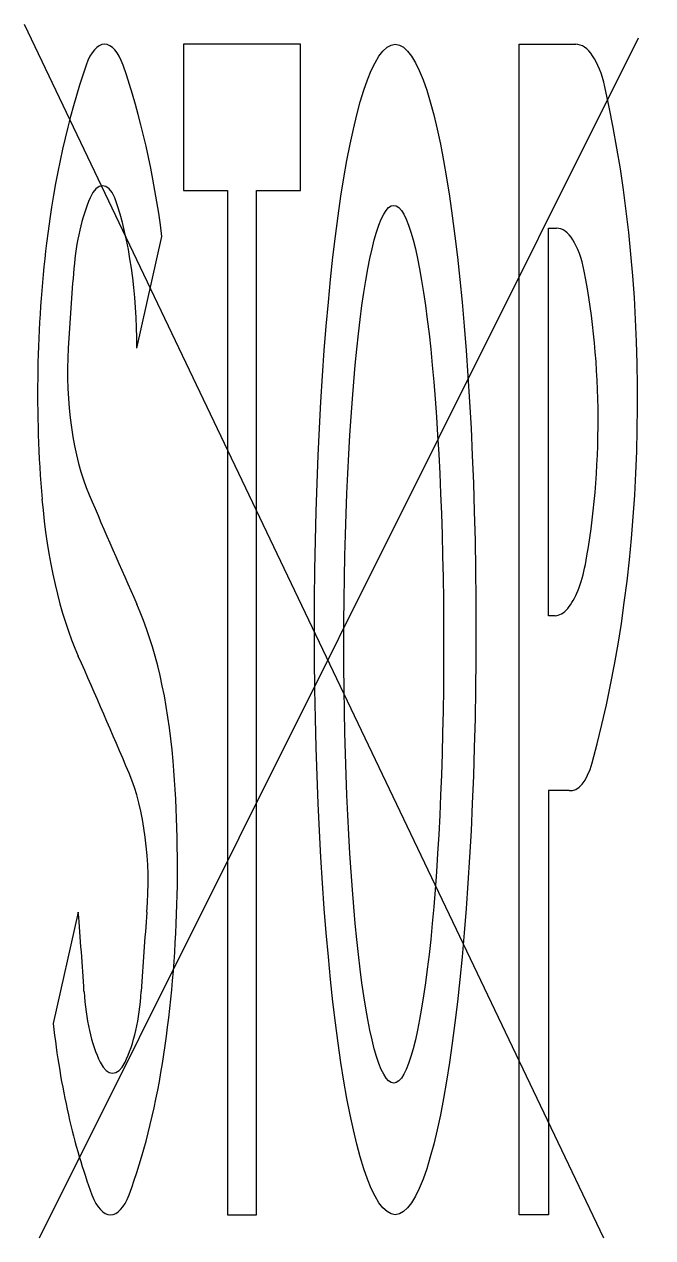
# Model space of a CAD drawing. Header units: metres. Extents: x -1.08 to 1.07, y -4.08 to 0.07.
import ezdxf

# ---------------------------------------------------------------- set-up
doc = ezdxf.new("R2010")
doc.units = ezdxf.units.M
doc.header["$LTSCALE"] = 0.2

msp = doc.modelspace()

# ---------------------------------------------------------------- linework, layer by layer
for p, q in [((-1.0765, 0.0684), (0.9041, -4.0788)), ((-1.0245, -4.0788), (1.0234, 0.0225)), ((-0.5321, 0), (-0.5321, -0.5)), ((-0.1321, 0), (-0.5321, 0)), ((-0.1321, -0.5), (-0.1321, 0)), ((0.6161, 0), (0.8091, 0)), ((0.6161, -4), (0.6161, 0)), ((-0.5321, -0.5), (-0.3821, -0.5)), ((-0.3821, -0.5), (-0.3821, -4)), ((-0.2821, -4), (-0.2821, -0.5)), ((-0.2821, -0.5), (-0.1321, -0.5)), ((-0.6917, -1.0381), (-0.6057, -0.657)), ((0.7161, -1.953), (0.7161, -0.6285)), ((0.7161, -0.6285), (0.7436, -0.6285)), ((0.7382, -1.953), (0.7161, -1.953)), ((0.7867, -2.5506), (0.7161, -2.5506)), ((0.7161, -2.5506), (0.7161, -4)), ((-0.8917, -2.9658), (-0.9777, -3.3468)), ((-0.3821, -4), (-0.2821, -4)), ((0.7161, -4), (0.6161, -4))]:
    msp.add_line(p, q)
for centre, major_axis, ratio, start_param, end_param in [((-0.8018, -0.1993), (0, 0.1993), 0.415, -0.873735, 0.873735), ((0.8091, -0.2861), (0, 0.2861), 0.4, -1.058726, 0), ((-0.3276, -1.156), (0, 1.6896), 0.415, 0.873735, 1.285114), ((-1.2793, -1.1627), (0, 1.7), 0.415, -1.26879, -0.873735), ((0.1491, -1.2135), (0, 2.1788), 0.4, 4.1059, 5.224459), ((-0.809, -0.6317), (0, 0.148), 0.415, -0.764621, 0.764621), ((-0.7181, -0.86), (0, 0.4644), 0.415, 0.764621, 1.367534), ((-1.0157, -1.0238), (0, 0.7808), 0.415, 4.694159, 5.405639), ((0.7436, -0.8917), (0, 0.2632), 0.4, -1.113931, 0), ((-0.2758, -1.1926), (0, 1.8195), 0.415, 1.285114, 1.770782), ((0.7939, -1.6109), (0, 4.1843), 0.415, 1.367534, 1.433455), ((0.4219, -1.287), (0, 1.1592), 0.4, 4.275063, 5.169254), ((-0.6847, -1.1185), (0, 0.5875), 0.415, 1.433455, 2.370542), ((-0.6046, -1.3532), (0, 1.0113), 0.415, 1.770782, 2.388154), ((6.3425, 16.3076), (0, 24.8856), 0.415, 2.370542, 2.39231), ((0.7294, -1.6463), (0, 0.3107), 0.4, 3.577553, 4.275063), ((-0.9739, -2.644), (0, 0.9983), 0.415, -1.374966, -0.749282), ((0.7366, -1.6849), (0, 0.2682), 0.4, 3.15712, 3.577553), ((-8.8686, -22.5819), (0, 28.0955), 0.415, -0.774027, -0.753438), ((-1.3289, -2.8137), (0, 1.8704), 0.415, 4.3462, 4.908219), ((0.7922, -2.3287), (0, 0.2223), 0.4, 3.08026, 4.1059), ((-0.8699, -2.8645), (0, 0.5226), 0.415, 4.51726, 5.509159), ((-3.1531, -4.0428), (0, 5.5546), 0.415, -1.425321, -1.375668), ((1.6043, -4.0428), (0, 5.5546), 0.415, 1.375668, 1.425321), ((-0.7112, -3.1807), (0, 0.3922), 0.415, 1.716271, 2.434759), ((-0.8376, -3.1807), (0, 0.3922), 0.415, 3.848426, 4.566914), ((-0.3989, -2.9658), (0, 1.4458), 0.415, 1.837486, 2.07033), ((-0.7744, -3.359), (0, 0.1578), 0.415, 2.434759, 3.848426), ((-1.1643, -2.9658), (0, 1.4458), 0.415, 3.980011, 4.3462), ((-0.3989, -2.9658), (0, 1.4458), 0.415, 2.07033, 2.303175), ((-0.7816, -3.7951), (0, 0.2055), 0.415, 2.303175, 3.980011)]:
    msp.add_ellipse(centre, major_axis=major_axis, ratio=ratio, start_param=start_param, end_param=end_param)
at = {"extrusion": (0, 0, -1)}
msp.add_ellipse((0.192, -2), major_axis=(0, 2), ratio=0.137958, start_param=3.141593, end_param=9.424778, dxfattribs=at)
msp.add_ellipse((0.1868, -2.0506), major_axis=(0, 1.5), ratio=0.113795)

doc.saveas('drawing.dxf')
